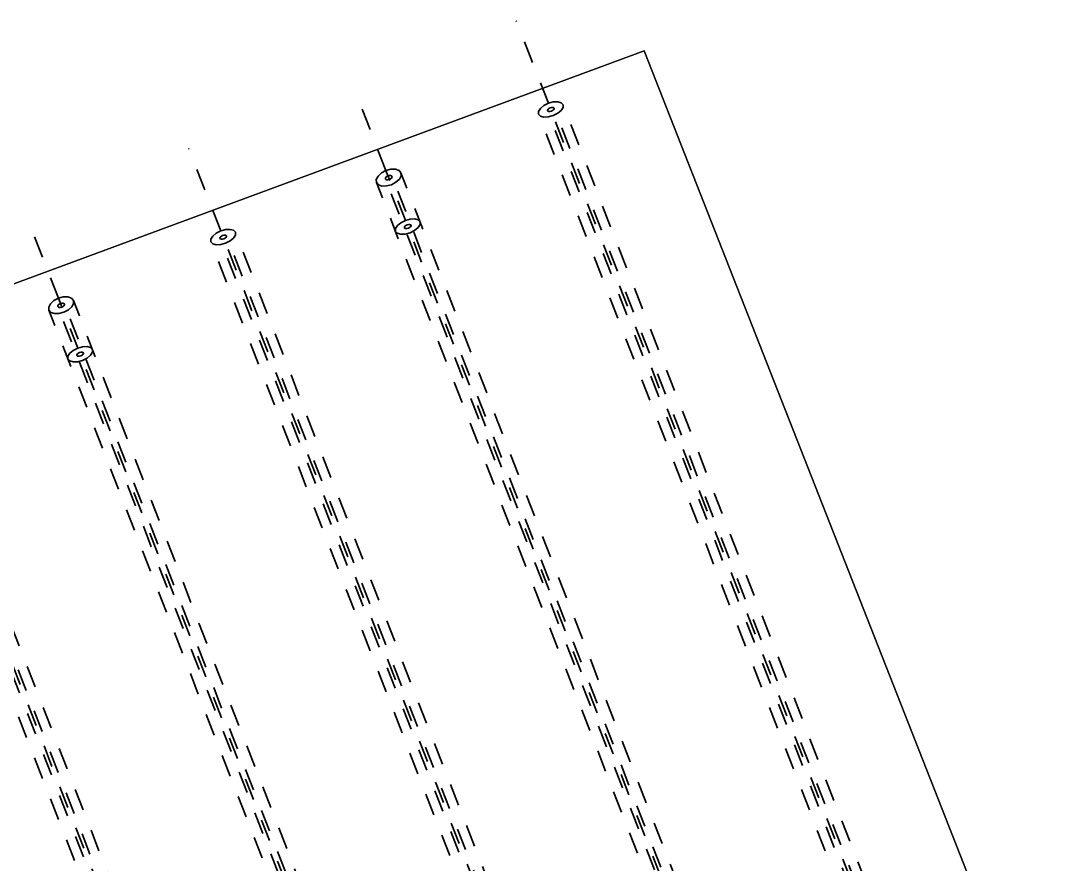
# Model space of a CAD drawing. Header units: metres. Extents: x 2688466 to 2688595, y 1221626 to 1221756.
# Drawn here: x 2688564.948 to 2688569.67, y 1221707.186 to 1221711.023 of the extents above; entities that cross this region are included whole.
import ezdxf

# ---------------------------------------------------------------- set-up
doc = ezdxf.new("R2010")
doc.units = ezdxf.units.M
doc.linetypes.add('AUSGEZOGEN', pattern=[0])
doc.linetypes.add('VERDECKT2_S2', pattern=[0.15, 0.1, -0.05])
doc.layers.add('Beton Ansicht', color=7, linetype='AUSGEZOGEN', lineweight=35)
doc.layers.add('Tiefbau Global', color=250, linetype='AUSGEZOGEN', lineweight=35)

msp = doc.modelspace()

# ---------------------------------------------------------------- linework, layer by layer
at = {"layer": 'Beton Ansicht', "linetype": 'VERDECKT2_S2', "lineweight": 35, "transparency": 33554687}
for p, q in [((2688567.3499, 1221710.647), (2688567.2036, 1221711.0225)), ((2688566.6105, 1221710.341), (2688566.4744, 1221710.6905)), ((2688567.3499, 1221710.647), (2688567.3293, 1221710.6365)), ((2688567.3721, 1221710.6532), (2688567.3499, 1221710.647)), ((2688569.3062, 1221705.6238), (2688567.3499, 1221710.647)), ((2688567.3926, 1221710.6542), (2688567.3721, 1221710.6532)), ((2688567.4083, 1221710.6498), (2688567.3926, 1221710.6542)), ((2688567.4167, 1221710.6408), (2688567.4083, 1221710.6498)), ((2688567.305, 1221710.6096), (2688567.3049, 1221710.5972)), ((2688569.1906, 1221705.7553), (2688567.3049, 1221710.5972)), ((2688567.3049, 1221710.5972), (2688567.3133, 1221710.5882)), ((2688567.3136, 1221710.6234), (2688567.305, 1221710.6096)), ((2688567.3293, 1221710.6365), (2688567.3136, 1221710.6234)), ((2688567.3482, 1221710.6202), (2688567.3459, 1221710.6165)), ((2688567.3459, 1221710.6165), (2688567.3459, 1221710.6132)), ((2688567.3459, 1221710.6132), (2688567.3481, 1221710.6108)), ((2688569.2316, 1221705.7713), (2688567.3459, 1221710.6132)), ((2688567.3481, 1221710.6108), (2688567.3523, 1221710.6096)), ((2688567.3524, 1221710.6237), (2688567.3482, 1221710.6202)), ((2688567.3523, 1221710.6096), (2688567.3578, 1221710.6099)), ((2688567.3579, 1221710.6265), (2688567.3524, 1221710.6237)), ((2688567.3578, 1221710.6099), (2688567.3637, 1221710.6116)), ((2688567.3638, 1221710.6281), (2688567.3579, 1221710.6265)), ((2688567.3637, 1221710.6116), (2688567.3692, 1221710.6143)), ((2688567.3693, 1221710.6284), (2688567.3638, 1221710.6281)), ((2688567.3692, 1221710.6143), (2688567.3734, 1221710.6178)), ((2688567.3735, 1221710.6272), (2688567.3693, 1221710.6284)), ((2688567.3717, 1221710.5911), (2688567.3922, 1221710.6015)), ((2688567.3734, 1221710.6178), (2688567.3757, 1221710.6215)), ((2688567.3757, 1221710.6248), (2688567.3735, 1221710.6272)), ((2688567.3757, 1221710.6215), (2688567.3757, 1221710.6248)), ((2688569.2614, 1221705.7829), (2688567.3757, 1221710.6248)), ((2688567.3922, 1221710.6015), (2688567.408, 1221710.6146)), ((2688567.408, 1221710.6146), (2688567.4166, 1221710.6284)), ((2688567.4166, 1221710.6284), (2688567.4167, 1221710.6408)), ((2688569.3024, 1221705.7989), (2688567.4167, 1221710.6408)), ((2688567.3133, 1221710.5882), (2688567.329, 1221710.5838)), ((2688567.329, 1221710.5838), (2688567.3495, 1221710.5849)), ((2688567.3495, 1221710.5849), (2688567.3717, 1221710.5911)), ((2688566.6105, 1221710.341), (2688566.5525, 1221710.4899)), ((2688565.859, 1221710.0663), (2688565.7127, 1221710.4419)), ((2688566.5747, 1221710.3162), (2688566.5666, 1221710.3011)), ((2688566.5901, 1221710.3302), (2688566.5747, 1221710.3162)), ((2688566.6105, 1221710.341), (2688566.5901, 1221710.3302)), ((2688566.6143, 1221710.3146), (2688566.6101, 1221710.3108)), ((2688566.6329, 1221710.3469), (2688566.6105, 1221710.341)), ((2688568.4424, 1221705.6375), (2688566.6105, 1221710.341)), ((2688566.6197, 1221710.3174), (2688566.6143, 1221710.3146)), ((2688566.6257, 1221710.319), (2688566.6197, 1221710.3174)), ((2688566.6312, 1221710.319), (2688566.6257, 1221710.319)), ((2688566.6355, 1221710.3175), (2688566.6312, 1221710.319)), ((2688566.6537, 1221710.347), (2688566.6329, 1221710.3469)), ((2688566.6379, 1221710.3147), (2688566.6355, 1221710.3175)), ((2688566.6359, 1221710.307), (2688566.6381, 1221710.311)), ((2688566.6381, 1221710.311), (2688566.6379, 1221710.3147)), ((2688568.4424, 1221705.6814), (2688566.6379, 1221710.3147)), ((2688566.6699, 1221710.3413), (2688566.6537, 1221710.347)), ((2688566.6789, 1221710.3307), (2688566.6699, 1221710.3413)), ((2688566.6714, 1221710.3016), (2688566.6795, 1221710.3167)), ((2688568.448, 1221705.7883), (2688566.6789, 1221710.3307)), ((2688566.6795, 1221710.3167), (2688566.6789, 1221710.3307)), ((2688566.5666, 1221710.3011), (2688566.5671, 1221710.2871)), ((2688568.3362, 1221705.7447), (2688566.5671, 1221710.2871)), ((2688566.5671, 1221710.2871), (2688566.5762, 1221710.2765)), ((2688566.5762, 1221710.2765), (2688566.5923, 1221710.2708)), ((2688566.5923, 1221710.2708), (2688566.6132, 1221710.2709)), ((2688566.6101, 1221710.3108), (2688566.608, 1221710.3068)), ((2688566.608, 1221710.3068), (2688566.6081, 1221710.3031)), ((2688566.6081, 1221710.3031), (2688566.6105, 1221710.3003)), ((2688568.4126, 1221705.6698), (2688566.6081, 1221710.3031)), ((2688566.6105, 1221710.3003), (2688566.6149, 1221710.2987)), ((2688566.6132, 1221710.2709), (2688566.6355, 1221710.2768)), ((2688566.6149, 1221710.2987), (2688566.6204, 1221710.2988)), ((2688566.6204, 1221710.2988), (2688566.6264, 1221710.3003)), ((2688566.6264, 1221710.3003), (2688566.6318, 1221710.3032)), ((2688566.6318, 1221710.3032), (2688566.6359, 1221710.307)), ((2688566.6355, 1221710.2768), (2688566.656, 1221710.2876)), ((2688566.656, 1221710.2876), (2688566.6714, 1221710.3016)), ((2688565.1196, 1221709.7603), (2688564.9835, 1221710.1099)), ((2688566.6539, 1221710.077), (2688566.6538, 1221710.0646)), ((2688566.6625, 1221710.0908), (2688566.6539, 1221710.077)), ((2688566.6782, 1221710.1039), (2688566.6625, 1221710.0908)), ((2688566.6988, 1221710.1144), (2688566.6782, 1221710.1039)), ((2688566.6971, 1221710.0876), (2688566.6948, 1221710.0839)), ((2688566.6948, 1221710.0839), (2688566.6948, 1221710.0806)), ((2688566.6948, 1221710.0806), (2688566.697, 1221710.0782)), ((2688566.697, 1221710.0782), (2688566.7012, 1221710.077)), ((2688566.7013, 1221710.0911), (2688566.6971, 1221710.0876)), ((2688566.721, 1221710.1206), (2688566.6988, 1221710.1144)), ((2688566.7012, 1221710.077), (2688566.7067, 1221710.0773)), ((2688566.7068, 1221710.0939), (2688566.7013, 1221710.0911)), ((2688566.7067, 1221710.0773), (2688566.7126, 1221710.079)), ((2688566.7127, 1221710.0955), (2688566.7068, 1221710.0939)), ((2688566.7126, 1221710.079), (2688566.7181, 1221710.0817)), ((2688566.7182, 1221710.0958), (2688566.7127, 1221710.0955)), ((2688566.7181, 1221710.0817), (2688566.7223, 1221710.0852)), ((2688566.7223, 1221710.0946), (2688566.7182, 1221710.0958)), ((2688566.7415, 1221710.1216), (2688566.721, 1221710.1206)), ((2688566.7246, 1221710.0922), (2688566.7223, 1221710.0946)), ((2688566.7223, 1221710.0852), (2688566.7246, 1221710.0889)), ((2688566.7246, 1221710.0889), (2688566.7246, 1221710.0922)), ((2688566.7411, 1221710.0689), (2688566.7569, 1221710.082)), ((2688566.7572, 1221710.1172), (2688566.7415, 1221710.1216)), ((2688566.7569, 1221710.082), (2688566.7655, 1221710.0958)), ((2688566.7656, 1221710.1082), (2688566.7572, 1221710.1172)), ((2688566.7655, 1221710.0958), (2688566.7656, 1221710.1082)), ((2688565.8226, 1221710.0427), (2688565.814, 1221710.0289)), ((2688565.814, 1221710.0289), (2688565.814, 1221710.0166)), ((2688565.8384, 1221710.0559), (2688565.8226, 1221710.0427)), ((2688565.859, 1221710.0663), (2688565.8384, 1221710.0559)), ((2688565.8573, 1221710.0395), (2688565.855, 1221710.0359)), ((2688565.855, 1221710.0359), (2688565.855, 1221710.0326)), ((2688565.855, 1221710.0326), (2688565.8572, 1221710.0301)), ((2688567.7407, 1221705.1906), (2688565.855, 1221710.0326)), ((2688565.8572, 1221710.0301), (2688565.8614, 1221710.029)), ((2688565.8615, 1221710.043), (2688565.8573, 1221710.0395)), ((2688565.8812, 1221710.0725), (2688565.859, 1221710.0663)), ((2688567.8153, 1221705.0431), (2688565.859, 1221710.0663)), ((2688565.8614, 1221710.029), (2688565.8668, 1221710.0293)), ((2688565.867, 1221710.0458), (2688565.8615, 1221710.043)), ((2688565.8668, 1221710.0293), (2688565.8728, 1221710.0309)), ((2688565.8729, 1221710.0475), (2688565.867, 1221710.0458)), ((2688565.8728, 1221710.0309), (2688565.8783, 1221710.0337)), ((2688565.8784, 1221710.0477), (2688565.8729, 1221710.0475)), ((2688565.8783, 1221710.0337), (2688565.8825, 1221710.0372)), ((2688565.8825, 1221710.0466), (2688565.8784, 1221710.0477)), ((2688565.9017, 1221710.0735), (2688565.8812, 1221710.0725)), ((2688565.8848, 1221710.0442), (2688565.8825, 1221710.0466)), ((2688565.8825, 1221710.0372), (2688565.8848, 1221710.0409)), ((2688565.8848, 1221710.0409), (2688565.8848, 1221710.0442)), ((2688567.7705, 1221705.2023), (2688565.8848, 1221710.0442)), ((2688565.9013, 1221710.0209), (2688565.9171, 1221710.034)), ((2688565.9174, 1221710.0692), (2688565.9017, 1221710.0735)), ((2688565.9171, 1221710.034), (2688565.9257, 1221710.0478)), ((2688565.9258, 1221710.0601), (2688565.9174, 1221710.0692)), ((2688565.9257, 1221710.0478), (2688565.9258, 1221710.0601)), ((2688567.8115, 1221705.2182), (2688565.9258, 1221710.0601)), ((2688566.6538, 1221710.0646), (2688566.6622, 1221710.0556)), ((2688566.6622, 1221710.0556), (2688566.6779, 1221710.0512)), ((2688566.6779, 1221710.0512), (2688566.6983, 1221710.0523)), ((2688566.6983, 1221710.0523), (2688566.7206, 1221710.0585)), ((2688566.7206, 1221710.0585), (2688566.7411, 1221710.0689)), ((2688567.6997, 1221705.1747), (2688565.814, 1221710.0166)), ((2688565.814, 1221710.0166), (2688565.8224, 1221710.0075)), ((2688565.8224, 1221710.0075), (2688565.838, 1221710.0032)), ((2688565.838, 1221710.0032), (2688565.8585, 1221710.0042)), ((2688565.8585, 1221710.0042), (2688565.8808, 1221710.0104)), ((2688565.8808, 1221710.0104), (2688565.9013, 1221710.0209)), ((2688565.1196, 1221709.7603), (2688565.0616, 1221709.9093)), ((2688565.0992, 1221709.7495), (2688565.0838, 1221709.7355)), ((2688565.1196, 1221709.7603), (2688565.0992, 1221709.7495)), ((2688565.142, 1221709.7662), (2688565.1196, 1221709.7603)), ((2688566.9514, 1221705.0568), (2688565.1196, 1221709.7603)), ((2688565.1628, 1221709.7663), (2688565.142, 1221709.7662)), ((2688565.179, 1221709.7606), (2688565.1628, 1221709.7663)), ((2688565.188, 1221709.75), (2688565.179, 1221709.7606)), ((2688566.9571, 1221705.2076), (2688565.188, 1221709.75)), ((2688565.1886, 1221709.7361), (2688565.188, 1221709.75)), ((2688565.0838, 1221709.7355), (2688565.0757, 1221709.7204)), ((2688565.0757, 1221709.7204), (2688565.0762, 1221709.7065)), ((2688566.8453, 1221705.1641), (2688565.0762, 1221709.7065)), ((2688565.0762, 1221709.7065), (2688565.0852, 1221709.6959)), ((2688565.1192, 1221709.7302), (2688565.1171, 1221709.7262)), ((2688565.1171, 1221709.7262), (2688565.1172, 1221709.7224)), ((2688565.1172, 1221709.7224), (2688565.1196, 1221709.7196)), ((2688566.9217, 1221705.0892), (2688565.1172, 1221709.7224)), ((2688565.1233, 1221709.7339), (2688565.1192, 1221709.7302)), ((2688565.1196, 1221709.7196), (2688565.1239, 1221709.7181)), ((2688565.1288, 1221709.7368), (2688565.1233, 1221709.7339)), ((2688565.1239, 1221709.7181), (2688565.1295, 1221709.7181)), ((2688565.1347, 1221709.7384), (2688565.1288, 1221709.7368)), ((2688565.1295, 1221709.7181), (2688565.1354, 1221709.7197)), ((2688565.1403, 1221709.7384), (2688565.1347, 1221709.7384)), ((2688565.1354, 1221709.7197), (2688565.1409, 1221709.7226)), ((2688565.1446, 1221709.7369), (2688565.1403, 1221709.7384)), ((2688565.1409, 1221709.7226), (2688565.145, 1221709.7263)), ((2688565.147, 1221709.7341), (2688565.1446, 1221709.7369)), ((2688565.1446, 1221709.6962), (2688565.1651, 1221709.707)), ((2688565.145, 1221709.7263), (2688565.1472, 1221709.7303)), ((2688565.1472, 1221709.7303), (2688565.147, 1221709.7341)), ((2688566.9515, 1221705.1008), (2688565.147, 1221709.7341)), ((2688565.1651, 1221709.707), (2688565.1805, 1221709.721)), ((2688565.1805, 1221709.721), (2688565.1886, 1221709.7361)), ((2688565.0852, 1221709.6959), (2688565.1014, 1221709.6902)), ((2688565.1014, 1221709.6902), (2688565.1223, 1221709.6903)), ((2688565.1223, 1221709.6903), (2688565.1446, 1221709.6962)), ((2688565.1715, 1221709.5101), (2688565.1629, 1221709.4963)), ((2688565.1873, 1221709.5233), (2688565.1715, 1221709.5101)), ((2688565.2079, 1221709.5337), (2688565.1873, 1221709.5233)), ((2688565.2104, 1221709.5104), (2688565.2062, 1221709.5069)), ((2688565.2301, 1221709.5399), (2688565.2079, 1221709.5337)), ((2688565.2159, 1221709.5132), (2688565.2104, 1221709.5104)), ((2688565.2218, 1221709.5149), (2688565.2159, 1221709.5132)), ((2688565.2273, 1221709.5151), (2688565.2218, 1221709.5149)), ((2688565.2314, 1221709.514), (2688565.2273, 1221709.5151)), ((2688565.2506, 1221709.5409), (2688565.2301, 1221709.5399)), ((2688565.2337, 1221709.5116), (2688565.2314, 1221709.514)), ((2688565.2314, 1221709.5046), (2688565.2336, 1221709.5083)), ((2688565.2336, 1221709.5083), (2688565.2337, 1221709.5116)), ((2688565.2663, 1221709.5366), (2688565.2506, 1221709.5409)), ((2688565.266, 1221709.5014), (2688565.2746, 1221709.5152)), ((2688565.2747, 1221709.5275), (2688565.2663, 1221709.5366)), ((2688565.2746, 1221709.5152), (2688565.2747, 1221709.5275)), ((2688566.3244, 1221704.4625), (2688564.3681, 1221709.4857)), ((2688566.2796, 1221704.6216), (2688564.3939, 1221709.4635)), ((2688566.3206, 1221704.6376), (2688564.4349, 1221709.4795)), ((2688565.1629, 1221709.4963), (2688565.1629, 1221709.484)), ((2688565.1629, 1221709.484), (2688565.1713, 1221709.4749)), ((2688565.1713, 1221709.4749), (2688565.1869, 1221709.4706)), ((2688565.1869, 1221709.4706), (2688565.2074, 1221709.4716)), ((2688565.2062, 1221709.5069), (2688565.2039, 1221709.5033)), ((2688565.2039, 1221709.5033), (2688565.2039, 1221709.5)), ((2688565.2039, 1221709.5), (2688565.2061, 1221709.4975)), ((2688565.2061, 1221709.4975), (2688565.2103, 1221709.4964)), ((2688565.2074, 1221709.4716), (2688565.2297, 1221709.4778)), ((2688565.2103, 1221709.4964), (2688565.2157, 1221709.4967)), ((2688565.2157, 1221709.4967), (2688565.2217, 1221709.4983)), ((2688565.2217, 1221709.4983), (2688565.2272, 1221709.5011)), ((2688565.2272, 1221709.5011), (2688565.2314, 1221709.5046)), ((2688565.2297, 1221709.4778), (2688565.2502, 1221709.4883)), ((2688565.2502, 1221709.4883), (2688565.266, 1221709.5014)), ((2688566.2088, 1221704.594), (2688564.323, 1221709.4359)), ((2688566.2498, 1221704.61), (2688564.364, 1221709.4519))]:
    msp.add_line(p, q, dxfattribs=at)
at = {"layer": 'Tiefbau Global', "color": 1, "lineweight": 25, "transparency": 33554687}
for points in [[(2688539.383, 1221700.392), (2688539.383, 1221700.392), (2688567.785, 1221710.886), (2688567.785, 1221710.886)], [(2688567.785, 1221710.886), (2688567.785, 1221710.886), (2688574.285, 1221694.355), (2688574.285, 1221694.355)]]:
    msp.add_lwpolyline(points, close=True, dxfattribs=at)

doc.saveas('drawing.dxf')
